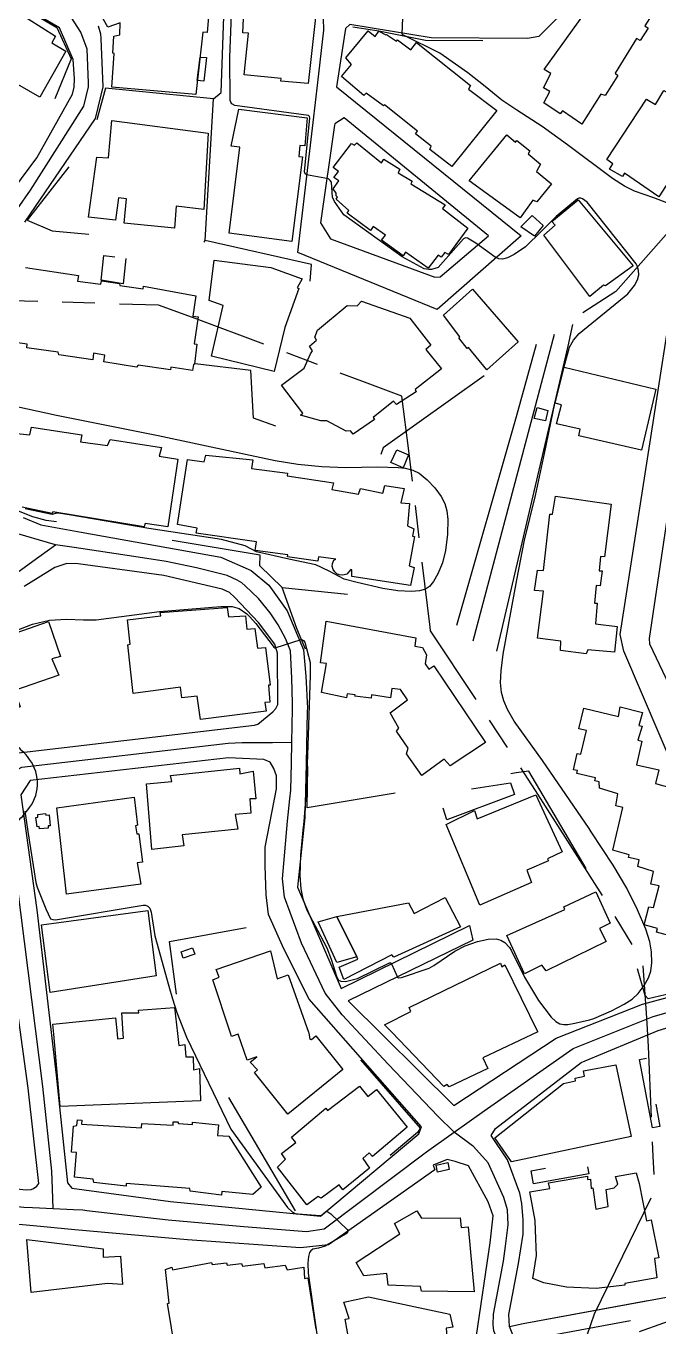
# Model space of a CAD drawing. Header units: millimetres. Extents: x 198785 to 203305, y 542885 to 545889.
# Drawn here: x 199454.2 to 199592.5, y 543840.5 to 544124.8 of the extents above; entities that cross this region are included whole.
import ezdxf

# ---------------------------------------------------------------- set-up
doc = ezdxf.new("R2010")
doc.units = ezdxf.units.MM
for name, pattern in [('FENCE_25K', [54.3, 28.7, -9.2, -16.4]), ('HIDDEN_BULD_25K', [28.8, 18.4, -10.4]), ('HIDDEN_EMD_25K', [50.97, 33.12, -5.36, 7.13, -5.36]), ('HIDDEN_IN_25K', [56.5, 36.5, -20])]:
    doc.linetypes.add(name, pattern=pattern)
for name, color, linetype in [('A0013114', 253, 'Continuous'), ('A0013117', 253, 'Continuous'), ('A0013118', 253, 'Continuous'), ('A0023217', 253, 'Continuous'), ('A0033324', 253, 'Continuous'), ('B0014111', 253, 'Continuous'), ('B0014112', 253, 'Continuous'), ('B0014113', 253, 'Continuous'), ('B0014115', 253, 'Continuous'), ('B0014116', 253, 'Continuous'), ('B0014511', 253, 'Continuous'), ('B0024120', 253, 'Continuous'), ('F0017111', 253, 'Continuous'), ('F0017114', 253, 'Continuous'), ('F0047224', 253, 'Continuous'), ('G0018117', 253, 'Continuous')]:
    doc.layers.add(name, color=color, linetype=linetype)

# ---------------------------------------------------------------- blocks, each defined once
blk = doc.blocks.new('B0014511')
at = {"layer": 'B0014511'}
blk.add_lwpolyline([(-31.17, -1.27, 0.169014), (-29, -6.77, 0.105159), (-21.57, -12.43, 0.067248), (-11.97, -15.47, 0.053397), (0.67, -16.3, 0.053397), (13.19, -14.44, 0.067248), (22.51, -10.63, 0.105159), (29.45, -4.38, 0.169014), (31.17, 1.27, 0.169014), (29, 6.77, 0.105159), (21.57, 12.43, 0.067248), (11.97, 15.47, 0.053397), (-0.67, 16.3, 0.053397), (-13.19, 14.44, 0.067248), (-22.51, 10.63, 0.105159), (-29.45, 4.38, 0.169014)], format="xyb", close=True, dxfattribs=at)
for points in [[(-18.64, 12.26), (-18.64, -13.46)], [(16.58, 13.62), (16.58, -13.46)], [(-18.64, -0.94), (16.58, -0.94)]]:
    blk.add_lwpolyline(points, dxfattribs=at)

msp = doc.modelspace()

# ---------------------------------------------------------------- linework, layer by layer
at = {"layer": 'A0013114'}
msp.add_lwpolyline([(199559.85, 543840.6), (199562.83, 543841.21), (199619.61, 543851.68), (199649.29, 543857.25), (199651.15, 543857.29), (199681.47, 543860.22), (199684.45, 543860.71), (199687.24, 543862.36), (199689.67, 543864.44)], dxfattribs=at)
at = {"layer": 'A0013117'}
for points in [[(199581.55, 544137.79), (199566.24, 544122.55), (199563.82, 544122.13), (199542.75, 544122.24), (199524.97, 544125.16)], [(199440.18, 544074.03), (199456.52, 544096), (199464.34, 544109.97), (199464.68, 544111.5), (199464.75, 544113.26), (199464.45, 544117.48), (199461.48, 544124.47), (199451.06, 544130.46)], [(199469.96, 544124.89), (199470.43, 544123.13), (199470.56, 544122.09), (199470.95, 544111.54), (199469.27, 544104.59), (199453.87, 544081.93)], [(199453.58, 544017.38), (199457.41, 544015.8), (199466.24, 544014.22), (199496.76, 544008.75), (199503.41, 544005.8), (199507.22, 544002.61), (199511.26, 543996.99), (199514.8, 543988.48), (199515.37, 543982.74), (199515.67, 543975.75), (199515.66, 543975.11), (199515.38, 543963.63), (199515.09, 543951.82), (199513.49, 543936.62), (199523.08, 543914.46)], [(199446.95, 543965.3), (199504.12, 543972.04), (199504.82, 543972.25), (199508.16, 543974.95), (199508.81, 543975.68), (199509.02, 543976.13), (199509.21, 543976.54), (199509.18, 543987.79), (199508.56, 543989.71), (199505, 543994.47), (199499.78, 544000.03), (199498.62, 544000.98), (199497.07, 544001.74), (199484.28, 544004.73), (199465.57, 544007.28), (199463.08, 544007.32), (199460.48, 544006.51), (199453.75, 544002.36)], [(199498.46, 543964.88), (199455.09, 543959.92), (199453.05, 543956.77), (199456.57, 543931.68), (199460.78, 543895.53), (199463.28, 543872), (199464.16, 543870.84), (199485.75, 543867.89), (199518.51, 543864.67), (199540.04, 543882.67), (199540.61, 543884.21), (199516.04, 543912.12), (199510.5, 543923.1), (199507.2, 543930.62), (199506.68, 543934.93), (199506.42, 543941.28), (199506.42, 543945.36), (199508.95, 543958.11), (199508.92, 543960.93), (199508.34, 543962.57), (199507.51, 543963.91), (199506.17, 543964.51), (199498.46, 543964.88)], [(199559.85, 543840.6), (199559.74, 543843.18), (199561.79, 543854.34), (199562.86, 543860.8), (199562.85, 543863.91), (199562.55, 543867.48), (199562.11, 543869.7), (199559.4, 543877.02), (199555.86, 543882.34), (199556.82, 543883.83), (199575.54, 543898.29), (199592.37, 543905.3), (199613.12, 543911.61), (199618.27, 543913.18), (199620.13, 543913.66), (199647.14, 543920.75), (199660.85, 543924.96), (199664.13, 543923.71), (199689.67, 543864.44)], [(199428.3, 543873.17), (199454.23, 543870.49), (199455.33, 543870.54), (199455.8, 543870.74), (199456.52, 543871.23), (199456.96, 543871.83), (199454.68, 543892.67), (199450.65, 543921.88)], [(199524.56, 543911.76), (199547.7, 543888.86), (199570.09, 543903.57), (199588.95, 543911.04), (199611.59, 543917.14)], [(199552.63, 543838.62), (199555.63, 543858.86), (199556.27, 543864.74), (199555.19, 543867.84), (199550.92, 543875.69), (199547.98, 543876.64), (199546.23, 543877.06), (199543.18, 543875.88), (199543.55, 543874.81), (199520.3, 543858.46), (199514.18, 543857.77), (199489.44, 543859.5), (199464.86, 543861.72), (199455.84, 543862.55), (199439.67, 543864.06)]]:
    msp.add_lwpolyline(points, dxfattribs=at)
at = {"layer": 'A0013118'}
for points in [[(199524.97, 544125.16), (199524.02, 544124.29), (199522.03, 544111.53), (199562.44, 544078.96), (199544.03, 544062.89), (199513.62, 544075.36), (199516.93, 544103.76), (199517.94, 544112.47), (199519.27, 544123.9), (199519.21, 544126.56), (199518.94, 544127.4)], [(199521.63, 544103.14), (199518.53, 544081.79), (199520.75, 544078.33), (199543.52, 544069.93), (199544.72, 544069.99), (199555.23, 544079), (199523.7, 544104.77), (199521.68, 544103.46), (199521.63, 544103.14)], [(199604.81, 543941.51), (199584.86, 543988.19), (199584.07, 543991.86), (199596.88, 544074.27)], [(199602.61, 544073.19), (199590.35, 543990.94), (199590.49, 543989.76), (199611.15, 543946.28)], [(199523.08, 543914.46), (199551.09, 543928.25), (199551.85, 543925.05), (199524.56, 543911.76)]]:
    msp.add_lwpolyline(points, dxfattribs=at)
at = {"layer": 'A0023217'}
for points in [[(199460.64, 544011.43), (199450.65, 544014.32), (199450.18, 544014.45), (199447.18, 544015.77), (199442.33, 544018.1), (199437.2, 544020.7), (199431.81, 544023.54), (199427.2, 544027.29), (199424.3, 544030.4), (199421.97, 544034.35), (199421.76, 544037.37), (199421.98, 544040.41), (199424.29, 544045.93), (199426.97, 544050.65), (199436.31, 544062.68), (199438.44, 544065.37), (199440.87, 544068.52), (199455.19, 544088.97), (199466.8, 544107.28), (199467.82, 544111.52), (199467.85, 544112.4), (199467.51, 544119.79), (199466.15, 544123.5), (199464.04, 544126.74)], [(199450.07, 544003.76), (199457.01, 544008.79), (199460.64, 544011.43)], [(199512.27, 543968.27), (199512.4, 543975.61), (199512.42, 543976.81), (199512.29, 543982.32), (199511.95, 543988.23), (199510.92, 543990.93), (199509.27, 543993.94), (199507.52, 543996.58), (199504.98, 543999.68), (199502.09, 544002.5), (199501.34, 544003.12), (199500.36, 544003.68), (199498.13, 544004.71), (199491.42, 544006.41), (199484.84, 544007.76), (199477.75, 544008.88), (199464.69, 544010.82), (199460.64, 544011.43)], [(199460.14, 543866.35), (199459.98, 543870.7), (199459.83, 543874.56), (199457.84, 543893.06), (199451.42, 543943.75), (199449.61, 543957.53), (199449.9, 543961.05), (199453.26, 543962.87), (199498.35, 543968.11), (199501.45, 543968.25), (199508.05, 543968.26), (199512.27, 543968.27)], [(199547.77, 543883.05), (199544.21, 543886.57), (199542.71, 543888.05), (199533.37, 543897.92), (199523.25, 543908.68), (199519.6, 543913.47), (199514.38, 543924.38), (199510.7, 543934.39), (199510.26, 543938.43), (199511.31, 543951.02), (199511.86, 543955.93), (199512.09, 543957.82), (199512.18, 543963.74), (199512.27, 543968.27)], [(199298.41, 543965.03), (199299.65, 543963.24), (199300.99, 543961.32), (199304.64, 543957.52), (199308.51, 543953.6), (199315.61, 543947.77), (199323.15, 543942.49), (199335.07, 543935.8), (199363.47, 543920.78), (199377.97, 543913.16), (199382.95, 543910.6), (199390.4, 543906.67), (199393.53, 543904.7), (199396.51, 543902.53), (199404.42, 543893.81), (199421.85, 543873.54), (199423.93, 543871.18), (199424.98, 543870.26), (199426.21, 543869.78), (199427.38, 543869.51), (199440.23, 543867.97), (199453.7, 543866.65), (199455.58, 543866.56), (199460.14, 543866.35)], [(199547.77, 543883.05), (199551.58, 543885.77), (199554.31, 543887.71), (199573.78, 543901.31), (199591.28, 543908.34), (199605.43, 543912.36), (199612.38, 543914.3), (199615.86, 543915.27), (199619.38, 543916.25), (199621.74, 543916.91), (199641.18, 543922.57), (199660.12, 543928.39), (199662.14, 543928.89), (199668.23, 543930.38)], [(199460.14, 543866.35), (199464.52, 543866.14), (199466.58, 543866.05), (199467.45, 543865.93), (199485.28, 543863.9), (199501.75, 543862.47), (199515.49, 543861.35), (199519.36, 543861.91), (199541.72, 543878.75), (199543.76, 543880.2), (199547.77, 543883.05)], [(199559.11, 543832.79), (199556.41, 543839.66), (199556.27, 543840.95), (199556.36, 543843.27), (199558.51, 543854.87), (199558.96, 543858.13), (199559.56, 543862.77), (199559.41, 543866.11), (199558.65, 543868.77), (199555.16, 543876.36), (199552.01, 543879.91), (199551.76, 543880.09), (199547.77, 543883.05)]]:
    msp.add_lwpolyline(points, dxfattribs=at)
at = {"layer": 'A0033324', "linetype": 'HIDDEN_IN_25K', "flags": 128}
msp.add_lwpolyline([(199563.88, 543837.58), (199562.64, 543837.52), (199561.88, 543837.68), (199561.19, 543837.95), (199560.71, 543838.42), (199559.85, 543840.6), (199562.83, 543841.21), (199619.61, 543851.68), (199649.29, 543857.25), (199651.15, 543857.29), (199681.47, 543860.22), (199654.83, 543854.38), (199608.34, 543845.85), (199567.45, 543838.36), (199563.88, 543837.58)], dxfattribs=at)
at = {"layer": 'B0014111'}
for points in [[(199545.78, 543934.37), (199549.15, 543927.94), (199534.6, 543921.29), (199534.17, 543921.85), (199523.63, 543916.41), (199522.63, 543919.13), (199526.73, 543920.9), (199526.49, 543921.38), (199522.1, 543930.19), (199537.78, 543933.21), (199539.03, 543930.82), (199545.78, 543934.37)], [(199526.47, 543921.38), (199522.15, 543920.15), (199518.04, 543929.04), (199522.08, 543930.19), (199526.47, 543921.38)], [(199546.25, 543837.55), (199525.26, 543833.89), (199525.12, 543834.02), (199524.3, 543833.97), (199523.78, 543836.82), (199524.82, 543837.28), (199523.96, 543842.19), (199524.83, 543842.35), (199523.67, 543845.92), (199529.06, 543847.06), (199546.81, 543843.3), (199547.49, 543840.41), (199546.02, 543840.23), (199546.25, 543837.55)]]:
    msp.add_lwpolyline(points, dxfattribs=at)
at = {"layer": 'B0014112'}
for points in [[(199461.37, 543982.95), (199451.63, 543979.56), (199452.9, 543976.04), (199442.25, 543972.5), (199441.11, 543975.94), (199439.54, 543975.46), (199437.85, 543980.13), (199436.35, 543979.61), (199435.37, 543983.21), (199440.28, 543984.69), (199440.1, 543986.02), (199445.64, 543987.86), (199445.07, 543989.76), (199459.11, 543994.66), (199461.75, 543987.01), (199459.84, 543986.55), (199461.37, 543982.95)], [(199500.83, 543962.65), (199500.94, 543961.35), (199503.84, 543961.95), (199504.4, 543955.95), (199503.08, 543955.89), (199503.31, 543952.79), (199499.88, 543952.51), (199500.46, 543949.3), (199488.34, 543948.06), (199488.69, 543945.67), (199481.66, 543944.86), (199480.54, 543959.17), (199486.03, 543959.7), (199485.78, 543960.99), (199500.83, 543962.65)], [(199580.97, 543924.76), (199567.86, 543918.35), (199566.95, 543919.59), (199563.1, 543917.66), (199559.26, 543926.04), (199571.95, 543931.74), (199571.73, 543932.34), (199578.71, 543935.56), (199581.88, 543928.74), (199579.54, 543927.58), (199580.97, 543924.76)], [(199527.07, 543893.14), (199528.87, 543890.88), (199530.77, 543892.39), (199537.47, 543884.13), (199529.91, 543877.76), (199529.15, 543878.53), (199527.8, 543877.32), (199529.26, 543875.2), (199523.45, 543870.47), (199522.64, 543871.54), (199518.7, 543868.63), (199518.07, 543869.02), (199515.58, 543867.14), (199509.11, 543875.42), (199510.86, 543877.18), (199510, 543878.41), (199513.18, 543880.81), (199512.24, 543881.99), (199519.69, 543888.34), (199520.05, 543887.83), (199527.07, 543893.14)]]:
    msp.add_lwpolyline(points, dxfattribs=at)
at = {"layer": 'B0014113'}
for points in [[(199494.7, 544138.88), (199493.54, 544129.47), (199494.31, 544129.37), (199493.77, 544123.45), (199492.82, 544123.48), (199491.26, 544109.87), (199472.95, 544111.47), (199473.47, 544118.86), (199473.13, 544118.88), (199473.34, 544122.62), (199474.68, 544122.88), (199474.77, 544125.5), (199472.04, 544124.58), (199470.43, 544127.44), (199480.44, 544132.96), (199481.86, 544132.59), (199482.57, 544132.94), (199482.63, 544134.59), (199491.74, 544140.1), (199494.7, 544138.88)], [(199584.78, 544137.7), (199593.86, 544131.91), (199589.42, 544124.84), (199590.15, 544124.38), (199588.41, 544121.7), (199587.61, 544122.08), (199582.94, 544114.51), (199583.53, 544114.03), (199580.74, 544109.64), (199579.85, 544109.97), (199575.63, 544103.38), (199571.41, 544106.26), (199570.92, 544105.66), (199567.39, 544108.01), (199568.69, 544110.49), (199567.25, 544111.33), (199568.92, 544114.43), (199567.41, 544115.31), (199582.42, 544136.23), (199583.24, 544135.64), (199584.78, 544137.7)], [(199451.68, 544128.29), (199460.63, 544122.6), (199459.84, 544121.16), (199462.9, 544119.31), (199457.19, 544109.29), (199452.41, 544112.05), (199451.89, 544111.24), (199446.9, 544114.31), (199447.13, 544115.12), (199444.22, 544117.12), (199441.3, 544117.86), (199441.19, 544117.37), (199435.65, 544118.52), (199435.68, 544119.16), (199431.39, 544119.78), (199427.32, 544118.73), (199422.06, 544118.44), (199421.97, 544119), (199417.2, 544118.6), (199415.83, 544131.68)], [(199512.39, 544130.04), (199512.46, 544129.19), (199515.16, 544128.89), (199514.98, 544127.47), (199517.49, 544127.36), (199515.84, 544112.27), (199509.89, 544112.78), (199509.91, 544113.37), (199501.86, 544114.13), (199502.8, 544123.24), (199501.58, 544123.31), (199501.79, 544128.1), (199504.3, 544127.88), (199504.59, 544129.47), (199506.23, 544129.42), (199506.26, 544130.52), (199512.39, 544130.04)], [(199528.93, 544123.78), (199530.48, 544122.57), (199531.26, 544123.68), (199532.79, 544122.89), (199532.98, 544122.99), (199535.15, 544121.52), (199535.36, 544121.8), (199538.28, 544119.62), (199539.54, 544121.23), (199551.32, 544111.83), (199550.92, 544111.06), (199557.09, 544106.37), (199547.28, 544094.13), (199542.47, 544097.87), (199542.74, 544098.57), (199539.32, 544101.26), (199539.77, 544101.86), (199532.51, 544107.62), (199532.29, 544107.38), (199528.5, 544110.16), (199528, 544109.62), (199523.16, 544113.79), (199525.35, 544116.42), (199524.08, 544117.85), (199528.93, 544123.78)], [(199593.61, 544110.75), (199601.11, 544106.42), (199600.27, 544104.99), (199602.51, 544103.45), (199597.6, 544095.36), (199598.22, 544095.01), (199595.17, 544090.4), (199594.61, 544090.75), (199592.5, 544087.47), (199584.96, 544092.65), (199584.55, 544091.97), (199581.73, 544093.57), (199582.43, 544094.7), (199581.15, 544095.66), (199589.81, 544108.87), (199591.73, 544107.67), (199593.61, 544110.75)], [(199515.62, 544104.78), (199515.09, 544098.67), (199514.04, 544098.69), (199513.82, 544096.28), (199514.61, 544096.21), (199512.29, 544077.73), (199498.56, 544079.56), (199500.92, 544098.37), (199499, 544098.59), (199500.72, 544106.66), (199515.62, 544104.78)], [(199493.99, 544101.38), (199493.04, 544084.75), (199487.02, 544085.47), (199486.66, 544080.62), (199475.64, 544081.75), (199476.13, 544087.07), (199474.37, 544087.27), (199473.77, 544082.38), (199467.87, 544083.02), (199469.69, 544096.18), (199472.17, 544096.03), (199472.91, 544104.15), (199493.99, 544101.38)], [(199559.24, 544101.06), (199561.17, 544099.43), (199561.47, 544099.81), (199564.29, 544097.57), (199563.93, 544096.86), (199566.6, 544094.61), (199565.79, 544093.05), (199569.06, 544090.32), (199565.82, 544086.4), (199564.99, 544086.78), (199562.17, 544082.93), (199551.05, 544091.01), (199559.24, 544101.06)], [(199526.51, 544099.32), (199531.86, 544094.96), (199532.41, 544095.7), (199535.85, 544093.51), (199535.5, 544092.75), (199538.58, 544090.92), (199538.3, 544090.34), (199545.77, 544085.77), (199545.22, 544084.96), (199550.72, 544080.62), (199546.55, 544074.9), (199545.75, 544075.35), (199544.91, 544074.33), (199544.26, 544074.75), (199542.07, 544071.94), (199537.15, 544075.37), (199536.61, 544074.63), (199531.91, 544078.03), (199532.77, 544079.1), (199530.07, 544081.01), (199529.45, 544080.11), (199524.38, 544083.92), (199524.77, 544084.49), (199521.95, 544086.95), (199522.24, 544087.4), (199521.94, 544087.72), (199521.98, 544088.33), (199521.32, 544089.21), (199522.57, 544090.96), (199521.46, 544091.75), (199522.47, 544093.05), (199521.34, 544093.9), (199525.33, 544099.15), (199525.98, 544098.78), (199526.51, 544099.32)], [(199586.9, 544072.43), (199580.84, 544068.04), (199580.38, 544068.2), (199577.44, 544065.73), (199567.33, 544079.14), (199569.85, 544081.33), (199569.11, 544082.14), (199574.83, 544086.86), (199586.9, 544072.43)], [(199454.1, 544072.03), (199465.65, 544070.33), (199465.46, 544069.09)], [(199510.72, 544058.95), (199508.4, 544049.31), (199494.72, 544052.68), (199497.3, 544063.72), (199494.23, 544064.81), (199495.28, 544073.63), (199507.7, 544072.08), (199514.56, 544069.57), (199513.45, 544067.57), (199513.83, 544067.46), (199510.72, 544058.95)], [(199465.46, 544069.09), (199470.54, 544068.43), (199470.69, 544069.17), (199474.64, 544068.53), (199474.66, 544068.08), (199479.79, 544067.38), (199479.85, 544067.95), (199491.28, 544065.89), (199490.62, 544061.43), (199491.81, 544061.3), (199490.95, 544055.4), (199491.54, 544055.31), (199490.99, 544050.95), (199490.77, 544050.83), (199490.6, 544049.55), (199485.81, 544050.3), (199485.75, 544049.65), (199478.66, 544050.67), (199478.33, 544050.24), (199471.22, 544051.43), (199471.38, 544052.92), (199468.96, 544053.34), (199468.81, 544051.9), (199461.34, 544052.94), (199461.2, 544053.52), (199454.36, 544054.5), (199454.42, 544055.32), (199446.74, 544056.41)], [(199561.74, 544055.82), (199554.89, 544049.7), (199550.88, 544054.58), (199550.63, 544054.35), (199548.81, 544056.69), (199549.01, 544056.87), (199545.43, 544061.63), (199551.78, 544067.32), (199561.74, 544055.82)], [(199527.51, 544064.71), (199538.06, 544061.01), (199542.64, 544055.08), (199541.59, 544054.14), (199545.02, 544049.88), (199539.21, 544045.4), (199539.46, 544044.89), (199535.18, 544042.11), (199534.5, 544042.85), (199530.02, 544039.28), (199530.35, 544038.85), (199525.7, 544035.6), (199525.09, 544036.34), (199524.12, 544036.29), (199519.96, 544038.54), (199518.6, 544038.51), (199514.15, 544039.79), (199514.69, 544040.21), (199510.04, 544046.32), (199514.94, 544050.04), (199516.37, 544053.15), (199516.81, 544053.81), (199516.16, 544054.88), (199517.64, 544056.17), (199517.32, 544056.84), (199517.91, 544058.36), (199524.36, 544063.78), (199526.56, 544063.69), (199527.51, 544064.71)], [(199591.82, 544045.48), (199588.72, 544032.12), (199574.98, 544035.28), (199575.3, 544036.73), (199570.13, 544037.88), (199571.22, 544042.04), (199569.85, 544042.39), (199571.81, 544050.24), (199591.82, 544045.48)], [(199451.53, 544035.83), (199455.04, 544035.51), (199455.39, 544037.18), (199466.37, 544035.44), (199466.09, 544033.95), (199472.02, 544033.15), (199472.56, 544034.47), (199483.77, 544032.73), (199483.31, 544030.79), (199487.34, 544030.14), (199485.16, 544015.4), (199480.22, 544016.08), (199479.98, 544015.37), (199460.03, 544018.68), (199459.88, 544018.31), (199453.36, 544019.67)], [(199503.74, 544030.02), (199503.48, 544028.15), (199511.31, 544027.09), (199511.26, 544026.53), (199521.38, 544024.99), (199521.04, 544023.52), (199526.87, 544022.53), (199527.31, 544023.76), (199532.19, 544022.73), (199532.6, 544024.4), (199536.81, 544023.78), (199536.13, 544020.64), (199537.97, 544020.44), (199537.56, 544015.62), (199538.95, 544014.96), (199538.62, 544013.36), (199539.09, 544013.25), (199537.91, 544006.85), (199539.04, 544006.48), (199538.22, 544002.58), (199525.4, 544004.49), (199525.41, 544006), (199525.19, 544006.03), (199524.33, 544005.03), (199523.73, 544004.87), (199523.25, 544004.8), (199522.64, 544004.86), (199522.12, 544005.09), (199521.65, 544005.52), (199521.29, 544006.07), (199521.07, 544006.8), (199521.14, 544007.35), (199521.43, 544008.07), (199521.91, 544008.32), (199518.14, 544008.84), (199517.95, 544007.83), (199511.31, 544008.78), (199511.37, 544009.23), (199504.29, 544010.19), (199504.53, 544012.1), (199491.4, 544013.96), (199491.57, 544015.11), (199487.31, 544015.86), (199489.5, 544030.11), (199493.1, 544029.57), (199493.45, 544031.05), (199503.74, 544030.02)], [(199582.09, 544020.32), (199580.63, 544008.81), (199579.76, 544008.86), (199579.46, 544005.78), (199580.12, 544005.76), (199579.69, 544002.49), (199578.79, 544002.52), (199578.42, 543998.7), (199579.05, 543998.65), (199578.67, 543994.16), (199583.39, 543993.6), (199582.82, 543987.99), (199576.96, 543988.46), (199576.59, 543987.6), (199571.01, 543988.32), (199571.07, 543990.37), (199566, 543991), (199567.3, 544001.29), (199565.34, 544001.48), (199565.96, 544005.89), (199567.3, 544005.79), (199568.69, 544018.13), (199569.25, 544018.11), (199569.91, 544022.04), (199582.09, 544020.32)], [(199498.15, 543997.77), (199498.47, 543995.69), (199502.16, 543995.88), (199502.43, 543993.01), (199504.22, 543993.11), (199504.74, 543988.87), (199506.53, 543989.02), (199507.54, 543980.79), (199507.21, 543980.78), (199507.48, 543977.05), (199506.4, 543976.95), (199506.67, 543975.1), (199492.31, 543973.25), (199491.57, 543978.37), (199488.23, 543977.99), (199487.94, 543980.34), (199477.61, 543978.95), (199476.4, 543989.56), (199476.96, 543989.7), (199476.35, 543995.06), (199483.61, 543995.91), (199483.47, 543996.67), (199498.15, 543997.77)], [(199541.43, 543985.41), (199542.24, 543984.29), (199543.32, 543985), (199554.62, 543968.26), (199546.87, 543963.13), (199545.56, 543964.57), (199540.68, 543961.04), (199537.37, 543965.76), (199537.69, 543966.96), (199535.19, 543970.74), (199535.69, 543971.36), (199533.74, 543974.71), (199537.53, 543977.54), (199536.05, 543979.83), (199534.17, 543980.02), (199533.83, 543978), (199529.69, 543978.67), (199529.6, 543977.91), (199526.05, 543978.39), (199526.09, 543978.65), (199524.36, 543978.89), (199524.22, 543977.99), (199518.78, 543979.17), (199519.83, 543985.51), (199518.53, 543985.65), (199519.79, 543994.75), (199539.4, 543991.12), (199539.13, 543989.25), (199540.84, 543988.98), (199541.73, 543987.4), (199541.43, 543985.41)], [(199595.46, 543925.82), (199591.97, 543926.76), (199592.19, 543927.6), (199589.26, 543928.41), (199590.28, 543932.33), (199591.34, 543932.13), (199592.54, 543936.87), (199590.77, 543937.28), (199591.32, 543940.01), (199587.92, 543941.14), (199588.21, 543942.57), (199585.88, 543943.09), (199585.98, 543943.69), (199582.43, 543944.66), (199584.65, 543954.03), (199583.1, 543954.4), (199583.56, 543957.04), (199579.56, 543958.23), (199579.42, 543959.6), (199578.54, 543959.82), (199578.68, 543960.52), (199574.57, 543961.47), (199574.75, 543962.1), (199573.83, 543962.29), (199574.62, 543965.85), (199575.47, 543965.68), (199576.68, 543970.83), (199575.02, 543971.23), (199576.09, 543975.71), (199583.65, 543973.92), (199584.06, 543976), (199588.89, 543974.75)], [(199588.89, 543974.75), (199588.12, 543971.96), (199588.88, 543971.81), (199587.93, 543968.74), (199588.75, 543968.49), (199587.6, 543963.36), (199592.46, 543962.22), (199591.73, 543959.26), (199596.69, 543957.91)], [(199478.1, 543950.04), (199478.37, 543948.23), (199478.86, 543948.29), (199479.65, 543942.09), (199478.48, 543941.91), (199479.27, 543937.29), (199463.02, 543935.07), (199460.92, 543953.94), (199477.79, 543956.31), (199478.58, 543950.18), (199478.1, 543950.04)], [(199565.62, 543956.77), (199571.38, 543944.36), (199568.19, 543942.79), (199568.36, 543942.4), (199563.67, 543940.36), (199564.64, 543937.63), (199553.38, 543932.64), (199546.04, 543950.31), (199552.18, 543953.35), (199552.79, 543951.51), (199565.62, 543956.77)], [(199482.62, 543917.21), (199459.45, 543913.61), (199457.56, 543928.35), (199480.82, 543931.51), (199482.62, 543917.21)], [(199557.86, 543919.99), (199558.17, 543919.23), (199558.86, 543919.62), (199565.98, 543905.05), (199566.02, 543904.97), (199554.03, 543899.3), (199555.14, 543896.99), (199546.68, 543892.94), (199546.23, 543893.46), (199545.51, 543893.05), (199534.11, 543904.89), (199532.52, 543906.53), (199538.29, 543909.45), (199537.94, 543910.28), (199557.86, 543919.99)], [(199487.27, 543904.64), (199487.56, 543902.02), (199488.91, 543902.21), (199489.09, 543899.49), (199490.7, 543899.54), (199490.82, 543896.66), (199492.11, 543896.99), (199492.35, 543889.92), (199461.66, 543888.68), (199460.25, 543904.49), (199460.06, 543906.65), (199473.75, 543908.03), (199474.09, 543904.57), (199474.19, 543903.47), (199475.47, 543903.59), (199475.42, 543904.57), (199475.15, 543909.11), (199478.82, 543909.14), (199478.76, 543909.74), (199486.66, 543910.33), (199487.27, 543904.64)], [(199586.43, 543882.14), (199560.3, 543876.58), (199556.65, 543881.82), (199571.69, 543893.71), (199574.3, 543894.29), (199574.19, 543894.88), (199576.26, 543895.27), (199576.01, 543896.5), (199583.11, 543897.77), (199586.43, 543882.14)], [(199466.34, 543884.83), (199479.41, 543883.99), (199479.47, 543884.97), (199486.32, 543884.61), (199486.36, 543885.35), (199487.31, 543885.34), (199487.49, 543884.92), (199490.53, 543884.7), (199490.59, 543885.23), (199496.26, 543884.66), (199496.06, 543882.32), (199498.49, 543882.2), (199505.59, 543871.01), (199503.75, 543869.46), (199496.99, 543870.07), (199496.92, 543869.26), (199490.02, 543870.13), (199490.01, 543870.78), (199476.09, 543871.87), (199476.04, 543871.29), (199468.97, 543872.09), (199468.88, 543872.79), (199464.8, 543873.19), (199465.21, 543878.59), (199464.14, 543878.66), (199464.57, 543884.37), (199465.32, 543884.51), (199465.42, 543885.75), (199466.35, 543885.71), (199466.34, 543884.83)], [(199588.17, 543871.84), (199589.8, 543863.7), (199590.84, 543863.87), (199592.48, 543855.56), (199591.52, 543855.45), (199592.05, 543851.23), (199585.03, 543849.97), (199585.08, 543849.6), (199578.8, 543848.87), (199572.29, 543849.16), (199567.36, 543850.13), (199564.94, 543851.07), (199565.75, 543856.07), (199565.56, 543861.66), (199565.47, 543863.78), (199564.27, 543870.01), (199568.67, 543870.72), (199568.37, 543872.02), (199576.9, 543873.42), (199576.89, 543872.68), (199577.56, 543872.79), (199577.72, 543870.77), (199578.05, 543870.87), (199578.73, 543866.26), (199581.44, 543866.79), (199580.96, 543870.52), (199582.74, 543870.86), (199583.5, 543871.71), (199583, 543873.37), (199587.53, 543874.2), (199588.17, 543871.84)], [(199539.61, 543865.88), (199540.6, 543864.23), (199549.05, 543864.3), (199549.3, 543862.25), (199550.79, 543862.36), (199552.11, 543848.17), (199540.63, 543848.27), (199540.39, 543849.33), (199533.34, 543849.61), (199533.02, 543852.16), (199527.99, 543851.69), (199526.37, 543854.54), (199535.88, 543860.86), (199534.72, 543863.07), (199539.61, 543865.88)], [(199471.03, 543857.59), (199471.06, 543855.76), (199474.8, 543855.97), (199475.27, 543849.78), (199472, 543850), (199455.32, 543848), (199454.34, 543859.59), (199471.03, 543857.59)], [(199486.83, 543834.95), (199485.12, 543845.62), (199485.49, 543845.68), (199484.64, 543853.06), (199486.03, 543853.55), (199486.21, 543852.96), (199494.74, 543854.58)], [(199494.74, 543854.58), (199494.86, 543854.15), (199497.99, 543854.48), (199498.12, 543854.02), (199501.26, 543854.32), (199501.47, 543853.77), (199506.13, 543854.32), (199506.4, 543853.44), (199510.8, 543853.98), (199511.26, 543853), (199514.91, 543853.58), (199515.07, 543851.08), (199515.8, 543851.19), (199517.55, 543839.99)]]:
    msp.add_lwpolyline(points, dxfattribs=at)
at = {"layer": 'B0014115'}
msp.add_lwpolyline([(199507.62, 543922.72), (199509.05, 543916.55), (199511.51, 543917.46), (199515.95, 543904.88), (199515.97, 543904.79), (199516.23, 543903.36), (199516.6, 543903.33), (199517.52, 543904.12), (199523.44, 543896.75), (199511.4, 543886.98), (199504.12, 543896.08), (199504.76, 543896.68), (199503.17, 543898.37), (199504.64, 543899.51), (199502.53, 543898.82), (199500.52, 543904.49), (199499.08, 543903.98), (199498.85, 543904.7), (199494.98, 543916.39), (199496.37, 543916.91), (199495.71, 543918.63), (199507.62, 543922.72)], dxfattribs=at)
at = {"layer": 'B0014116', "linetype": 'HIDDEN_BULD_25K', "flags": 128}
for points in [[(199493.59, 544117.93), (199493.05, 544112.79), (199491.61, 544112.9), (199492.21, 544118.04), (199493.59, 544117.93)], [(199567.18, 544081.23), (199565.33, 544078.9), (199562.36, 544080.93), (199564.78, 544083.45), (199567.18, 544081.23)], [(199475.96, 544074.03), (199475.42, 544068.45), (199470.61, 544069.26), (199471.16, 544074.68), (199475.96, 544074.03)], [(199568.26, 544040.83), (199567.69, 544038.52), (199565.27, 544039.07), (199565.91, 544041.43), (199568.26, 544040.83)], [(199537.81, 544031.07), (199536.6, 544028.26), (199533.91, 544029.44), (199535.24, 544032.17), (199537.81, 544031.07)], [(199560.93, 543956.83), (199546.18, 543951.35), (199544.43, 543956.95), (199560.1, 543959.41), (199560.93, 543956.83)], [(199458.46, 543952.69), (199458.53, 543952.31), (199459.25, 543952.39), (199459.47, 543949.98), (199459.02, 543949.98), (199459.05, 543949.53), (199457.11, 543949.39), (199457.06, 543949.84), (199456.59, 543949.8), (199456.35, 543951.81), (199456.77, 543951.9), (199456.74, 543952.48), (199458.46, 543952.69)], [(199491.11, 543922), (199488.51, 543921.12), (199488.07, 543922.46), (199490.56, 543923.32), (199491.11, 543922)], [(199592.74, 543884.31), (199591.13, 543884), (199588.29, 543898.97), (199589.89, 543899.27), (199592.74, 543884.31)], [(199546.68, 543874.9), (199544.13, 543874.33), (199543.79, 543875.85), (199546.34, 543876.42), (199546.68, 543874.9)], [(199577.22, 543873.97), (199565.13, 543871.78), (199564.59, 543874.62), (199576.61, 543876.87), (199577.22, 543873.97)]]:
    msp.add_lwpolyline(points, dxfattribs=at)
at = {"layer": 'B0024120', "linetype": 'FENCE_25K', "flags": 128}
for points in [[(199495.16, 544108.89), (199496.84, 544110.31), (199498.06, 544146.42), (199476.24, 544161.6), (199454.46, 544174.6), (199434.19, 544183.15), (199431.02, 544184.22), (199433.45, 544188.58), (199447.72, 544184.55), (199452.27, 544183.38)], [(199525.62, 544124.64), (199531.3, 544123.81), (199541.51, 544121.71), (199566.2, 544121.61), (199582.22, 544137.58), (199607.01, 544145.64)], [(199450.76, 544130.42), (199460.88, 544124.53), (199464.03, 544117.69), (199455.28, 544096.01), (199440.13, 544101.49), (199416.85, 544111.06), (199396.43, 544088.84), (199380.13, 544098.95), (199378.47, 544127.8)], [(199471.58, 544111.26), (199469.66, 544104.31)], [(199463.51, 544094.03), (199454.45, 544082.38), (199459.88, 544080.05), (199492.74, 544077.08), (199493.31, 544077.95)], [(199645.92, 544087.1), (199634.3, 544074.66), (199594.62, 544079.86), (199583.08, 544066.79), (199571.42, 544059.27), (199556.71, 544050.08), (199532.24, 544032.63), (199531.09, 544029.35), (199503.89, 544039.11), (199503.29, 544049.53), (199491.16, 544051.03)], [(199510.18, 544002.08), (199505.25, 544006.82), (199505.32, 544009.19), (199468.52, 544015.3), (199458.56, 544016.76), (199455.64, 544017.52), (199444.88, 544021.79), (199433.62, 544027.33), (199430.08, 544030.04), (199426.64, 544034.96), (199426.25, 544035.93), (199426.01, 544037.35), (199426.17, 544040.13), (199427.04, 544041.76), (199430.2, 544048.25), (199430.68, 544048.9)], [(199611.21, 543917.17), (199590.18, 543912.17), (199589.49, 543912.94), (199583.55, 543933.78), (199578.68, 543937.17), (199564.08, 543961.94), (199561.29, 543961.61), (199515.61, 543953.93), (199516.1, 543977.23), (199515.42, 543988.32), (199513.37, 543993.17), (199510.18, 544002.08), (199529.15, 544000.15), (199538.87, 543997.48), (199548.34, 543993.87)], [(199527.31, 543898.84), (199540.3, 543883.91), (199540.05, 543883.44), (199539.72, 543882.96), (199518.55, 543865.13), (199513.34, 543865.47), (199487.59, 543909.08), (199485.55, 543924.76), (199506.94, 543928.62)]]:
    msp.add_lwpolyline(points, dxfattribs=at)
at = {"layer": 'F0017111'}
for points, elevation in [([(199594.21, 544086.17), (199591.39, 544087.25), (199587.21, 544088.73), (199584.99, 544089.8), (199582.35, 544091.49), (199572.56, 544098.84), (199567.01, 544102.89), (199561.47, 544106.41), (199558.15, 544108.64), (199554.56, 544111.6), (199550.76, 544114.61), (199544.61, 544118.88), (199536.66, 544122.81), (199536.51, 544122.94), (199536.43, 544123.06), (199536.67, 544130.12)], 40), ([(199439.39, 544044.43), (199460.81, 544039.8), (199483.07, 544035.31), (199508.65, 544029.86), (199513.59, 544029.04), (199518.87, 544028.52), (199524.09, 544028.33), (199530.92, 544028.46), (199535.53, 544028.3), (199537.04, 544028.18), (199538.75, 544027.72), (199540.11, 544027.07), (199541.85, 544025.66), (199543.54, 544023.89), (199544.91, 544022.03), (199545.69, 544020.49), (199546.16, 544018.88), (199546.36, 544017), (199546.29, 544013.78), (199545.86, 544010.23), (199545.19, 544007.52), (199544.22, 544005.12), (199543.24, 544003.4), (199542.35, 544002.33), (199541.46, 544001.75), (199540.19, 544001.38), (199538.42, 544001.23), (199535.45, 544001.38), (199532.16, 544001.88), (199526.57, 544003.18), (199523.72, 544003.95), (199520.47, 544005.71), (199517.51, 544007.07), (199511.63, 544008.28), (199504.52, 544009.87), (199502.11, 544011.24)], 60), ([(199502.11, 544011.24), (199496.9, 544012.62), (199481.04, 544014.99), (199464.03, 544017.92), (199461.29, 544018.33), (199460.83, 544018.34), (199459.89, 544018.05), (199454.01, 544019.28)], 60), ([(199453.92, 543953.2), (199454.61, 543948.76), (199456.32, 543937.66), (199456.64, 543936.61), (199458.51, 543931.88), (199459.53, 543929.71), (199460.04, 543929.52), (199460.6, 543929.5), (199479.81, 543932.69), (199480.28, 543932.68), (199480.81, 543932.49), (199481.25, 543932.01), (199481.53, 543931.16), (199482.32, 543925.96), (199485.42, 543914.98), (199486.16, 543912.19), (199487.17, 543909.18), (199489.27, 543903.82), (199498.91, 543883.68), (199511.35, 543866.6), (199512.37, 543865.67), (199512.98, 543865.31), (199513.19, 543865.23), (199513.64, 543865.18), (199518.46, 543864.83), (199518.59, 543864.84), (199518.69, 543864.87), (199519.71, 543865.74), (199519.82, 543865.8), (199519.91, 543865.76), (199520.82, 543865.19), (199524.34, 543861.77), (199524.5, 543861.57), (199524.5, 543861.39), (199524.47, 543861.17), (199524.35, 543860.99), (199519.54, 543858.13), (199518.09, 543857.68), (199516.84, 543857.49), (199516.42, 543857.12), (199516.15, 543856.77), (199515.9, 543855.9), (199515.76, 543854.46), (199515.87, 543852.25), (199517.84, 543838.43)], 40)]:
    msp.add_lwpolyline(points, dxfattribs=dict(at, elevation=elevation))
at = {"layer": 'F0017114', "elevation": 50}
for points in [[(199514.69, 543949.08), (199514.16, 543943.59), (199514.04, 543939.14), (199514.22, 543936.24), (199514.66, 543934.03), (199515.56, 543931.61), (199517.97, 543927.06), (199519.9, 543923.35), (199520.89, 543920.86), (199522.06, 543917.12), (199522.46, 543916.31), (199522.98, 543916.04), (199524.03, 543915.96), (199526.63, 543916.66), (199533.62, 543920.08), (199533.81, 543920.1), (199533.97, 543920), (199534.06, 543919.88), (199535.41, 543916.93), (199535.56, 543916.8), (199536.25, 543916.83), (199542.28, 543918.89), (199543.33, 543919.48), (199547.89, 543922.62), (199550.15, 543923.76), (199552.83, 543924.71), (199555.2, 543925.23), (199556.92, 543925.3), (199557.94, 543925.06), (199558.84, 543924.51), (199559.83, 543923.4), (199560.19, 543922.82), (199563.13, 543916.91), (199566.17, 543911.86), (199568.96, 543908.22), (199569.97, 543907.25), (199570.88, 543906.76), (199571.75, 543906.62), (199572.58, 543906.62), (199574.15, 543906.87), (199577.32, 543907.62), (199578.3, 543907.93), (199582.16, 543909.55), (199584.95, 543911), (199586.65, 543912.14), (199587.95, 543913.37), (199589.26, 543915.09), (199590.23, 543916.81), (199590.72, 543918.28), (199590.94, 543920.08), (199590.89, 543922.51), (199590.5, 543924.66), (199589.62, 543927.4), (199587.84, 543931.63), (199585.48, 543936.37), (199582.54, 543941.39), (199577.73, 543948.7), (199577.24, 543949.41), (199567.04, 543964.26), (199560.91, 543972.92), (199559.45, 543975.42), (199558.62, 543977.37), (199558.14, 543979.18), (199557.92, 543981.36), (199558, 543983.87), (199558.47, 543987.57), (199561.45, 544003.77), (199563.16, 544012.43), (199565.54, 544022.18), (199567.51, 544031.37), (199569.79, 544042.29), (199571.69, 544049.92), (199571.92, 544050.92), (199572.99, 544054.65), (199573.86, 544056.18), (199575.06, 544057.65), (199585.7, 544066.27), (199587.18, 544068.14), (199587.85, 544069.38), (199588.11, 544070.42), (199588.08, 544071.41), (199587.74, 544072.45), (199587.51, 544072.84), (199576.8, 544086.36), (199575.84, 544087.07), (199575.43, 544087.19), (199575.03, 544087.18), (199574.73, 544087.08), (199570.02, 544083.17), (199566.85, 544079.99), (199563.34, 544076.6), (199560.85, 544074.91), (199559.42, 544074.17), (199558.36, 544073.88), (199557.51, 544073.91), (199556.69, 544074.29), (199552.47, 544077.36), (199550.67, 544078.46), (199550.26, 544078.53), (199549.77, 544078.32), (199544.28, 544072.08), (199542.77, 544071.58), (199542.19, 544071.58), (199541.21, 544071.78), (199536.37, 544074.4), (199523.65, 544083.55), (199521.57, 544086.5), (199521.16, 544087.44), (199520.95, 544090.67), (199520.68, 544091.09), (199520.32, 544091.41), (199515.49, 544092.34), (199515.39, 544092.37), (199515.17, 544092.51), (199515.08, 544092.97), (199516.24, 544104.77), (199516.15, 544105.04), (199515.92, 544105.24), (199499.82, 544107.45), (199499.18, 544107.8), (199498.94, 544108.18), (199498.77, 544108.56), (199498.7, 544118.05), (199499.39, 544134.8)], [(199444.45, 543989.8), (199455.6, 543994.06), (199459.29, 543994.99), (199463, 543995.15), (199466.71, 543995.01), (199469.54, 543995.07), (199483.36, 543996.89), (199496.79, 543997.98), (199499.22, 543997.95), (199500.73, 543997.52), (199502.47, 543996.37), (199503.04, 543995.78), (199504.4, 543994.26), (199508.18, 543989.31), (199508.37, 543989.08), (199508.58, 543988.92), (199508.65, 543988.91), (199514.33, 543990.75), (199514.62, 543990.68), (199514.85, 543990.54), (199515.09, 543990.18), (199516.25, 543985.71), (199516.3, 543982.96), (199515.78, 543967.54), (199515.42, 543957.6), (199514.88, 543950.99), (199514.69, 543949.08)]]:
    msp.add_lwpolyline(points, dxfattribs=at)
at = {"layer": 'F0047224'}
for points in [[(199516.25, 544069.09), (199516.59, 544072.74), (199493.31, 544077.95), (199495.16, 544108.89), (199471.58, 544111.26)], [(199551.91, 543990.47), (199569.66, 544057.49)], [(199557.11, 543988.18), (199572.65, 544054.84), (199573.67, 544059.62)], [(199548.34, 543993.87), (199561.36, 544039.5), (199565.78, 544055.27)]]:
    msp.add_lwpolyline(points, dxfattribs=at)
at = {"layer": 'G0018117', "linetype": 'HIDDEN_EMD_25K', "flags": 128}
msp.add_lwpolyline([(200000, 543678.23), (199983.18, 543731.62), (199969.88, 543742.47), (199858.98, 543773.18), (199818.06, 543797.54), (199766.06, 543824.35), (199743.08, 543818.62), (199710.38, 543856.1), (199613.89, 543848.68), (199575.38, 543834.74), (199578.46, 543843.35), (199591.63, 543870.31), (199591.23, 543877.81), (199590.2, 543901.78), (199589.92, 543906.84), (199589.78, 543909.09), (199588.98, 543920.27), (199581.26, 543933.01), (199565.57, 543957.72), (199555.42, 543973.24), (199542.62, 543992.66), (199542.48, 543993.42), (199537.84, 544031.95), (199536.35, 544043.94), (199527.61, 544047.19), (199509.89, 544053.9), (199491.39, 544060.85), (199483.11, 544063.81), (199433.73, 544065.29), (199416.77, 544065.06), (199400.03, 544072.79), (199398.88, 544069.71), (199388.67, 544077.71), (199362.93, 544100.07), (199369.65, 544112.56), (199369.8, 544123.69), (199369.38, 544125.81), (199368.1, 544133.81), (199364.77, 544145.3), (199363.99, 544145.48), (199358.96, 544148.13), (199338.67, 544160.82), (199325.28, 544169.05), (199326.84, 544171.67), (199322.18, 544174.5), (199318.32, 544175.77), (199300.66, 544180.44), (199281.93, 544185.81), (199265.39, 544190.37), (199241.39, 544197.1), (199228.79, 544207.64), (199213.98, 544220.06), (199204.24, 544228.29), (199204.7, 544237.6), (199204.1, 544254.08), (199203.73, 544259.8), (199199.55, 544265.59), (199191.5, 544265.41), (199187.74, 544268.06), (199186.77, 544272.97), (199177.02, 544274.93), (199167.77, 544278.5), (199126.02, 544280.25), (199069.29, 544281.21), (199054.67, 544287), (199054.83, 544325.96), (199031.5, 544341.16), (199022.84, 544340.07), (199012.57, 544349.55), (199012.43, 544365.61), (199004.65, 544375.51), (198997.21, 544372.79), (198982.31, 544367.87), (198963.58, 544360.33), (198933.9, 544353.09), (198908.1, 544351.1), (198876.43, 544350.42), (198850.38, 544353.13), (198827.17, 544362.15), (198811.11, 544371.88), (198797.08, 544382.88), (198795.37, 544384.64)], dxfattribs=at)

# ---------------------------------------------------------------- block references
at = {"layer": 'B0014511'}
msp.add_blockref('B0014511', (199425.5, 543958.37), dxfattribs=at)

doc.saveas('drawing.dxf')
